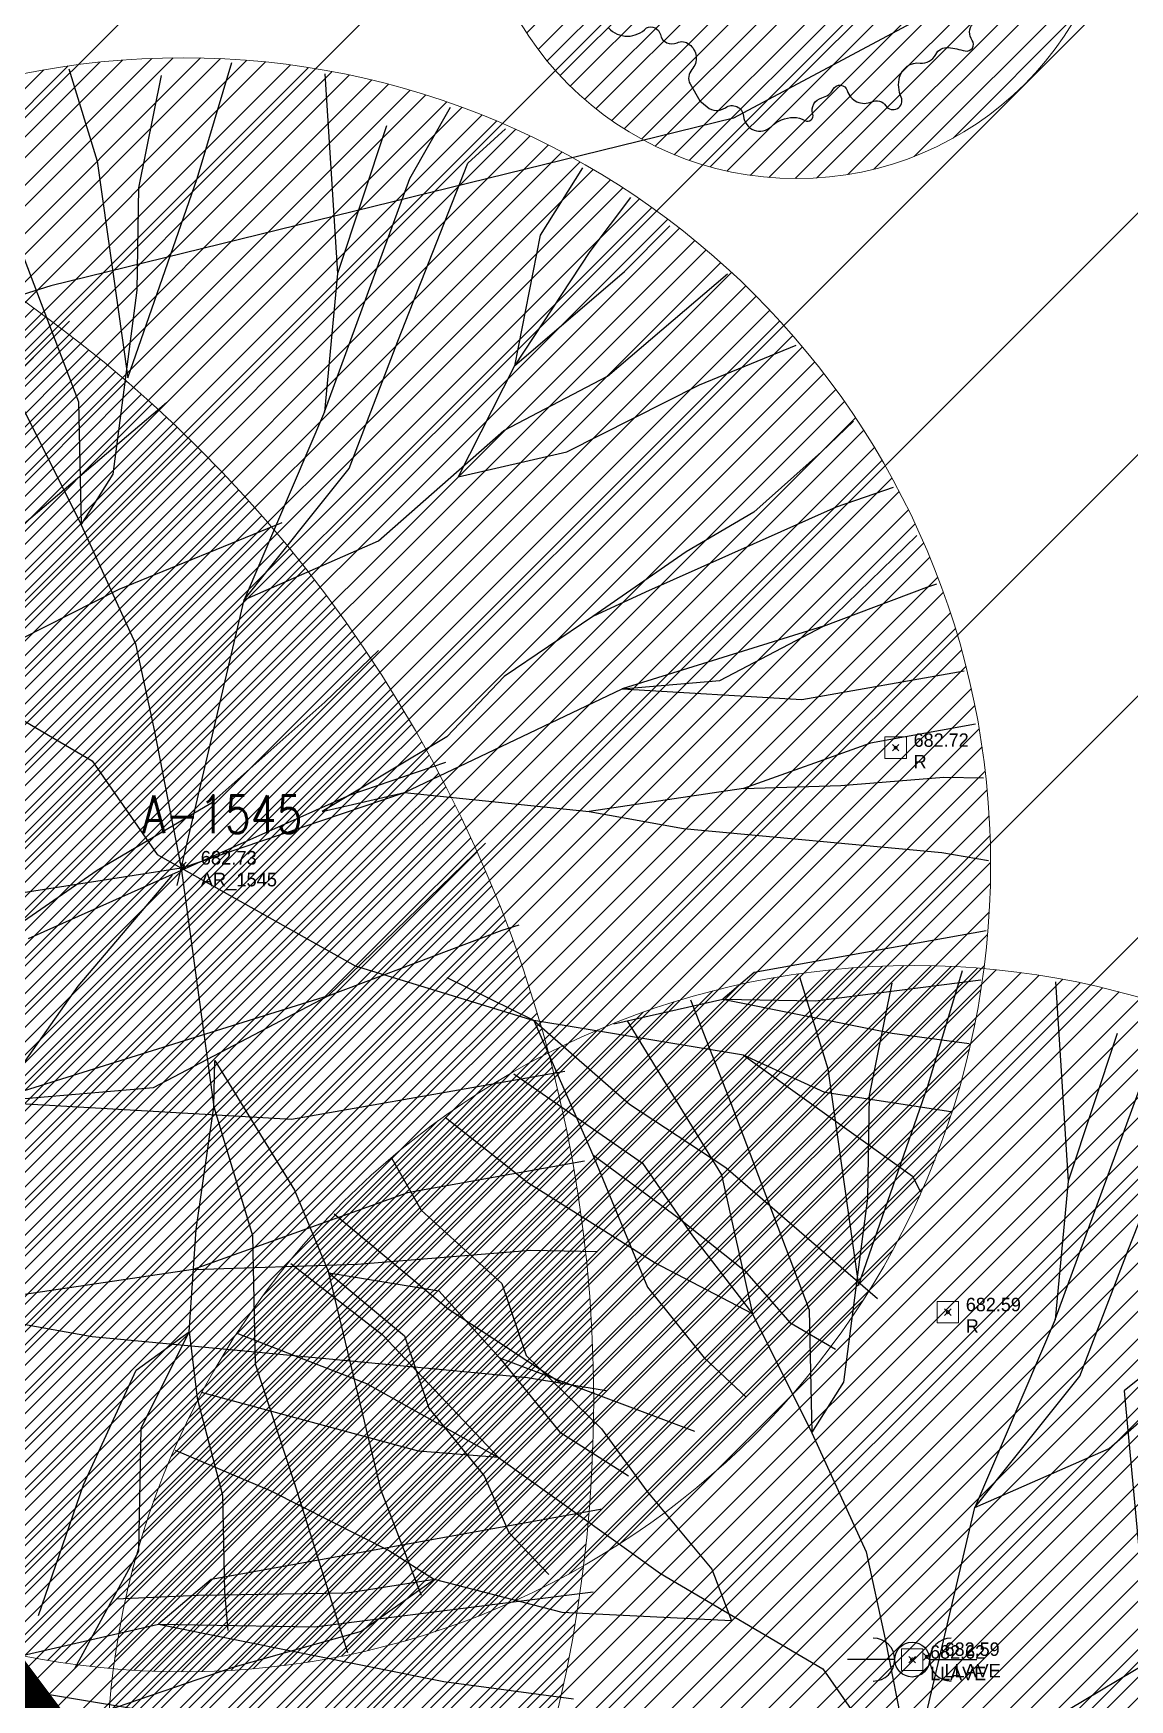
# Model space of a CAD drawing. Extents: x 350769 to 354978, y 6304672 to 6307963.
# Drawn here: x 352325.64 to 352335.83, y 6305974.79 to 6305990.27 of the extents above; entities that cross this region are included whole.
import ezdxf

# ---------------------------------------------------------------- set-up
doc = ezdxf.new("R2010")
doc.units = 0
doc.header["$PDMODE"] = 35
doc.header["$PDSIZE"] = 0.03
doc.linetypes.add('CONTINUOS', pattern=[0])
doc.linetypes.add('DASHDOT', pattern=[1, 0.5, -0.25, 0, -0.25])
doc.layers.get('0').update_dxf_attribs({"linetype": 'CONTINUOUS'})
doc.layers.get('Defpoints').update_dxf_attribs({"linetype": 'CONTINUOUS'})
for name, color, linetype in [('02_Geo ext_Acotamiento', 7, 'CONTINUOUS'), ('03_Pav ext_HCV', 34, 'CONTINUOUS'), ('03_Pav ext_Vereda HC', 42, 'CONTINUOUS'), ('03_S2_Pav ext_Borde vereda', 7, 'CONTINUOUS'), ('1-ARBOL NOMBRE', 3, 'CONTINUOUS'), ('1-ARBOL PTO', 7, 'CONTINUOUS'), ('C-TINN', 5, 'CONTINUOUS'), ('C-TOPO-MAJR', 9, 'CONTINUOUS'), ('C-TOPO-MINR', 8, 'CONTINUOUS'), ('Paisajismo', 253, 'CONTINUOUS'), ('V-NODE-TEXT DIC 2012', 31, 'CONTINUOUS'), ('Z-LLAV', 253, 'CONTINUOUS')]:
    doc.layers.add(name, color=color, linetype=linetype)
doc.layers.add('0_ASD_LINEA OFICIAL', color=253, linetype='DASHDOT', lineweight=20)
doc.layers.add('0_ASD_TOPOGRAFIA_ELEMENTOS', color=7, linetype='CONTINUOS', lineweight=5, true_color=0xbdbdbd)
doc.styles.add('ROMANS', font='romans.shx', dxfattribs={"width": 0.65})
doc.dimstyles.new('Principal', dxfattribs={"dimscale": 0, "dimtxt": 2, "dimasz": 2, "dimexe": 1, "dimexo": 1, "dimtad": 1, "dimrnd": 0.05, "dimzin": 1, "dimtxsty": 'ROMANS', "dimcen": 2.5, "dimclrt": 2, "dimaunit": 2, "dimadec": 0, "dimazin": 0, "dimtfac": 1, "dimtmove": 0, "dimatfit": 3, "dimfxl": 1, "dimfxlon": 1, "dimarcsym": 0})

# ---------------------------------------------------------------- blocks, each defined once
blk = doc.blocks.new('LLAV')
at = {"layer": 'Z-LLAV'}
for p, q in [((-0.4049999999997453, 0), (-1.5, 0)), ((0.4049999999997453, 0), (1.5, 0))]:
    blk.add_line(p, q, dxfattribs=at)
blk.add_circle((0, 0), 0.405, dxfattribs=at)
for centre, start, end in [((-0.9049999999997453, 0), 270, 90), ((0.9049999999997453, 0), 90, 270)]:
    blk.add_arc(centre, 0.5, start, end, dxfattribs=at)
blk = doc.blocks.new('*D1232')
at = {"layer": '02_Geo ext_Acotamiento', "color": 0, "linetype": 'ByBlock', "lineweight": -2, "transparency": 16777216}
blk.add_line((352328.0399860626, 6306017.7048625), (352328.4999557082, 6306022.775710295), dxfattribs=at)
at = {"layer": '02_Geo ext_Acotamiento', "color": 0, "linetype": 'ByBlock', "transparency": 16777216}
blk.add_solid([(352328.3339705103, 6306022.790766585), (352328.6659409061, 6306022.760654005), (352328.5902934455, 6306023.771621482)], dxfattribs=at)
at = {"layer": 'Defpoints', "color": 0, "linetype": 'ByBlock', "transparency": 16777216}
for p in [(352328.5902934455, 6306023.771621482), (352322.6199271226, 6305957.952454513)]:
    blk.add_point(p, dxfattribs=at)
at = {"layer": '02_Geo ext_Acotamiento', "color": 2, "linetype": 'ByBlock', "transparency": 16777216, "insert": (352327.3095908203, 6306019.70103052), "char_height": 1, "attachment_point": 5, "rotation": 84.81696283952401, "style": 'ROMANS'}
blk.add_mtext('R66,10', dxfattribs=at)
blk = doc.blocks.new('A$C27410629')
at = {"true_color": 0x136734, "transparency": 33554559}
h = blk.add_hatch(dxfattribs=at)
h.set_pattern_fill('ANSI31', color=116, scale=0.5)
h.set_pattern_definition([(45, (-8759.562515186517, -519.1035735587502), (-1.122532015133644, 1.122532015133644), [])])
h.paths.add_polyline_path([(137.5068959888558, 1252.464406617455, 0.1176268807227723), (109.8147584422568, 1254.193915082657, 0.06692451075002814), (94.44469839795602, 1249.334472017372, 0.3153492887079504), (64.30173641118381, 1196.270282113329, 0.02268268711599586), (65.7292635223912, 1185.310127003227), (112.3603922077091, 1218.953454515778), (153.4782689701005, 1161.962272479494), (172.1053089193083, 1139.480769404351), (187.9579650288579, 1141.807885415954), (193.565073162812, 1120.465553675225), (224.197974734232, 1050.129297271156), (250.6203797236194, 989.4787086543838), (268.1526288855184, 972.7353945672494, 7.254700715645028e-06), (291.4898137452492, 983.2987389690225), (238.1945199318034, 1105.633967029937), (205.2934048173047, 1181.112163638985), (177.0531538182076, 1197.651557407602)])
at = {"true_color": 0xf8d731, "transparency": 33554559}
h = blk.add_hatch(dxfattribs=at)
h.set_pattern_fill('ANSI31', color=40, scale=0.5)
h.set_pattern_definition([(45, (-8562.389606185756, -452.7772535526492), (-1.122532015133644, 1.122532015133644), [])])
h.paths.add_polyline_path([(112.3603922079938, 1218.953454516186), (65.72926352267586, 1185.310127003635, 0.04113116297929446), (70.93430501728926, 1165.446933868518, 0.01403462391349817), (80.53034666708209, 1140.452970316796), (85.58360470618118, 1125.976145258928), (117.4026874122528, 1137.08554251631), (153.4782689703861, 1161.962272479902)], flags=17)
blk = doc.blocks.new('1.0 - LO RECABARREN LOTEO PARQUE - VEGETACION EXISTENTE ETAPA MUNICIPAL__2024')
at = {"layer": 'Paisajismo'}
for p, q in [((352325.9740002336, 6305989.944006501), (352326.2348661939, 6305989.087206717)), ((352327.1652931467, 6305988.926124258), (352327.48779817, 6305990.002158829)), ((352326.6247365093, 6305988.839375462), (352326.8351454994, 6305989.883524221)), ((352328.3511734741, 6305989.897366714), (352328.4689607237, 6305988.042282831)), ((352329.1399088816, 6305988.924720466), (352329.5198387741, 6305989.587108625)), ((352328.9239500549, 6305989.415307425), (352328.4689607237, 6305988.042282831)), ((352329.6801617794, 6305989.06753571), (352330.0291207713, 6305989.385633564)), ((352326.2348661939, 6305989.087206717), (352326.519952864, 6305987.072616036)), ((352329.0291561404, 6305987.412358603), (352329.6801617794, 6305989.06753571)), ((352330.7464653989, 6305989.024119587), (352330.3506829104, 6305988.399558268)), ((352326.519952864, 6305987.072616036), (352327.1652931467, 6305988.926124258)), ((352328.3493689194, 6305986.758206138), (352329.1399088816, 6305988.924720466)), ((352325.3362062183, 6305988.768419616), (352326.0627441526, 6305986.849019989)), ((352326.6067524011, 6305987.886874063), (352326.6247365093, 6305988.839375462)), ((352331.1904061143, 6305988.748735499), (352330.8145411051, 6305988.247285053)), ((352330.3506829104, 6305988.399558268), (352330.1123188797, 6305987.184182765)), ((352331.1341631448, 6305988.061857034), (352331.5572987236, 6305988.486741171)), ((352330.8145411051, 6305988.247285053), (352330.1123188797, 6305987.184182765)), ((352328.4689607237, 6305988.042282831), (352328.3493689194, 6305986.758206138)), ((352330.1123188797, 6305987.184182765), (352331.1341631448, 6305988.061857034)), ((352330.9776856402, 6305987.089715081), (352332.0928284519, 6305988.038639267)), ((352326.3837544828, 6305986.17597154), (352326.6067524011, 6305987.886874063)), ((352325.2655914232, 6305986.883387179), (352325.9784719872, 6305987.59921364)), ((352328.5777635707, 6305986.229831107), (352329.0291561404, 6305987.412358603)), ((352331.832320704, 6305987.008192396), (352332.730204974, 6305987.376252276)), ((352330.1123188797, 6305987.184182765), (352329.5902236992, 6305986.153557627)), ((352330.0146562029, 6305986.583835243), (352330.9776856402, 6305987.089715081)), ((352330.5998777752, 6305986.385645257), (352331.832320704, 6305987.008192396)), ((352325.0019648758, 6305985.245564368), (352326.8807093643, 6305986.844270889)), ((352326.0627441526, 6305986.849019989), (352326.088822584, 6305985.705117661)), ((352325.5376247446, 6305986.811294471), (352326.088822584, 6305985.705117661)), ((352328.3493689194, 6305986.758206138), (352327.601246033, 6305985.009574226)), ((352328.8511144491, 6305985.557678537), (352330.0146562029, 6305986.583835243)), ((352333.2625549869, 6305986.669894584), (352332.9666809188, 6305986.38517353)), ((352329.5902236992, 6305986.153557627), (352330.5998777752, 6305986.385645257)), ((352332.9666809188, 6305986.38517353), (352332.3363514931, 6305985.825371752)), ((352327.601246033, 6305985.009574226), (352328.5777635707, 6305986.229831107)), ((352326.088822584, 6305985.705117661), (352326.3837544828, 6305986.17597154)), ((352333.6315821087, 6305986.052692533), (352333.1033616646, 6305985.87195362)), ((352333.1033616646, 6305985.87195362), (352331.3291859541, 6305985.080241635)), ((352332.3363514931, 6305985.825371752), (352331.709618829, 6305985.456067069)), ((352326.088822584, 6305985.705117661), (352326.592366607, 6305984.599844575)), ((352326.4418171519, 6305985.108218465), (352327.9545338245, 6305985.728309869)), ((352333.8523072057, 6305985.606662001), (352332.9837618483, 6305984.765022593)), ((352327.601246033, 6305985.009574226), (352328.8511144491, 6305985.557678537)), ((352331.709618829, 6305985.456067069), (352330.8401097273, 6305984.853136986)), ((352333.9440936209, 6305985.128024633), (352334.0372558037, 6305985.157116919)), ((352324.3654504879, 6305984.059377912), (352326.4418171519, 6305985.108218465)), ((352326.9790109305, 6305982.353368716), (352327.601246033, 6305985.009574226)), ((352331.3291859541, 6305985.080241635), (352330.8401097273, 6305984.853136986)), ((352332.9837618483, 6305984.765022593), (352333.9440936209, 6305985.128024633)), ((352330.8401097273, 6305984.853136986), (352330.0191537641, 6305984.296934413)), ((352332.9837618483, 6305984.765022593), (352331.1134606806, 6305984.18098839)), ((352332.020737896, 6305984.259142649), (352332.9837618483, 6305984.765022593)), ((352326.592366607, 6305984.599844575), (352326.7677067011, 6305983.786621759)), ((352328.8514141545, 6305984.53826891), (352328.352938292, 6305984.058583166)), ((352324.6815997355, 6305984.397712375), (352326.190426348, 6305983.511667867)), ((352330.0191537641, 6305984.296934413), (352329.4841376077, 6305983.735333026)), ((352331.1134606806, 6305984.18098839), (352332.020737896, 6305984.259142649)), ((352332.7823836918, 6305984.084078707), (352334.2900162226, 6305984.349408936)), ((352328.352938292, 6305984.058583166), (352327.2909864757, 6305983.115453285)), ((352330.055123459, 6305983.676908054), (352331.1134606806, 6305984.18098839)), ((352331.1134606806, 6305984.18098839), (352332.7823836918, 6305984.084078707)), ((352326.7677067011, 6305983.786621759), (352327.0173262424, 6305982.516929632)), ((352334.3972896696, 6305983.853395033), (352333.4209514902, 6305983.677355986)), ((352329.4841376077, 6305983.735333026), (352328.3268902803, 6305983.042551218)), ((352329.0929932683, 6305983.218655472), (352330.055123459, 6305983.676908054)), ((352333.4209514902, 6305983.677355986), (352332.2401350454, 6305983.254519013)), ((352326.190426348, 6305983.511667867), (352326.7937796478, 6305982.642719535)), ((352329.473135125, 6305983.498433528), (352328.5832121145, 6305983.193932407)), ((352332.2401350454, 6305983.254519013), (352333.1465130141, 6305983.285046016)), ((352333.1465130141, 6305983.285046016), (352334.1014496064, 6305983.362300421)), ((352334.1014496064, 6305983.362300421), (352334.4703172489, 6305983.355335861)), ((352328.5832121145, 6305983.193932407), (352325.5941574367, 6305981.860090219)), ((352327.0173262424, 6305982.516929632), (352329.0929932683, 6305983.218655472)), ((352328.3268902803, 6305983.042551218), (352329.0929932683, 6305983.218655472)), ((352329.0929932683, 6305983.218655472), (352330.8059399286, 6305983.043384723)), ((352332.2401350454, 6305983.254519013), (352330.8059399286, 6305983.043384723)), ((352327.2909864757, 6305983.115453285), (352326.2350943279, 6305982.493264693)), ((352330.8059399286, 6305983.043384723), (352331.682665755, 6305982.884966366)), ((352331.682665755, 6305982.884966366), (352334.0838971732, 6305982.660234965)), ((352329.8450032437, 6305982.746980535), (352328.381715505, 6305981.329022779)), ((352334.0838971732, 6305982.660234965), (352334.5169995822, 6305982.586927822)), ((352327.0173262424, 6305982.516929632), (352325.2606690153, 6305982.24288785)), ((352326.7937796478, 6305982.642719535), (352328.6335078535, 6305981.607502545)), ((352327.0173262424, 6305982.516929632), (352327.3215981987, 6305980.298293682)), ((352326.2350943279, 6305982.493264693), (352324.7701829144, 6305981.477474107)), ((352326.9331554568, 6305982.449519002), (352326.0555480249, 6305981.417963593)), ((352328.381715505, 6305981.329022779), (352329.9996410352, 6305981.940592952)), ((352329.9996410352, 6305981.940592952), (352330.1565966606, 6305981.98960638)), ((352334.4946090501, 6305981.933627171), (352332.3395168005, 6305981.545052014)), ((352328.6335078535, 6305981.607502545), (352330.2925061954, 6305981.099756653)), ((352326.0555480249, 6305981.417963593), (352325.2229023797, 6305980.242634511)), ((352330.2925061954, 6305981.099756653), (352329.4895343403, 6305981.496055478)), ((352332.3395168005, 6305981.545052014), (352332.0476576462, 6305981.299411755)), ((352332.7625780585, 6305981.506913108), (352333.0234440188, 6305980.650113324)), ((352332.9090124677, 6305981.283148576), (352334.4448606748, 6305981.476866073)), ((352333.4133143342, 6305980.402282069), (352333.6237233243, 6305981.446430828)), ((352333.9538709716, 6305980.489030865), (352334.2763759949, 6305981.565065436)), ((352335.139751299, 6305981.460273321), (352335.2575385486, 6305979.605189438)), ((352328.381715505, 6305981.329022779), (352325.2307128048, 6305980.345067156)), ((352326.7592543066, 6305980.476738079), (352328.381715505, 6305981.329022779)), ((352331.0380026551, 6305981.067324143), (352332.0476576462, 6305981.299411755)), ((352331.748082083, 6305981.292004337), (352332.1247840432, 6305980.331326223)), ((352332.0476576462, 6305981.299411755), (352333.6213917533, 6305980.982667917)), ((352332.0476576462, 6305981.299411755), (352332.9090124677, 6305981.283148576)), ((352332.2410356952, 6305980.777113132), (352330.2925061954, 6305981.099756653)), ((352330.2925061954, 6305981.099756653), (352330.84100652, 6305979.850709999)), ((352330.2925061954, 6305981.099756653), (352331.1835977203, 6305980.320660048)), ((352331.1601983418, 6305981.097687845), (352332.0354590938, 6305979.664163406)), ((352333.6213917533, 6305980.982667917), (352334.337918767, 6305980.886308574)), ((352335.7125278798, 6305980.978214032), (352335.2575385486, 6305979.605189438)), ((352327.3215981987, 6305980.298293682), (352327.3296910441, 6305980.726919114)), ((352327.3296910441, 6305980.726919114), (352328.0697225631, 6305979.521896431)), ((352332.2410356952, 6305980.777113132), (352333.8116749685, 6305979.651563462)), ((352332.9972474193, 6305980.429341416), (352332.2410356952, 6305980.777113132)), ((352333.0234440188, 6305980.650113324), (352333.3085306889, 6305978.635522643)), ((352328.0424422767, 6305980.181797904), (352330.5824365073, 6305980.628814824)), ((352330.1079978506, 6305980.604825861), (352331.303828005, 6305979.775119673)), ((352333.3085306889, 6305978.635522643), (352333.9538709716, 6305980.489030865)), ((352335.1379467443, 6305978.321112745), (352335.9284867065, 6305980.487627073)), ((352335.8177339653, 6305978.97526521), (352336.4687396043, 6305980.630442317)), ((352325.2307128048, 6305980.345067156), (352326.7592543066, 6305980.476738079)), ((352325.2307128048, 6305980.345067156), (352328.0424422767, 6305980.181797904)), ((352332.1247840432, 6305980.331326223), (352332.8513219775, 6305978.411926596)), ((352334.1668321403, 6305980.250971698), (352332.9972474193, 6305980.429341416)), ((352333.395330226, 6305979.44978067), (352333.4133143342, 6305980.402282069)), ((352327.1570500929, 6305979.157990558), (352327.3215981987, 6305980.298293682)), ((352327.3215981987, 6305980.298293682), (352327.6803766425, 6305979.100469409)), ((352330.2389370365, 6305979.590447049), (352329.4688020485, 6305980.19862256)), ((352331.1835977203, 6305980.320660048), (352332.0782805972, 6305979.732064622)), ((352328.9753905341, 6305979.817095076), (352329.2455979641, 6305979.337562469)), ((352330.7631661817, 6305979.793152004), (352329.1182737481, 6305979.496569015)), ((352330.84100652, 6305979.850709999), (352331.3508521983, 6305978.621664512)), ((352330.84100652, 6305979.850709999), (352331.6403815378, 6305979.263910098)), ((352331.303828005, 6305979.775119673), (352331.7678054959, 6305979.099371868)), ((352332.0782805972, 6305979.732064622), (352333.4855049988, 6305978.514444722)), ((352331.4097570886, 6305978.850767172), (352330.2389370365, 6305979.590447049)), ((352332.0354590938, 6305979.664163406), (352332.3262025695, 6305978.374201078)), ((352333.8116749685, 6305979.651563462), (352333.8869506942, 6305979.507235322)), ((352335.2575385486, 6305979.605189438), (352335.1379467443, 6305978.321112745)), ((352329.1182737481, 6305979.496569015), (352327.1288851563, 6305978.784191528)), ((352328.0697225631, 6305979.521896431), (352328.3889289901, 6305978.753597546)), ((352333.1723323077, 6305977.738878147), (352333.395330226, 6305979.44978067)), ((352328.4383518925, 6305979.301535363), (352329.4987942016, 6305978.420424378)), ((352329.2455979641, 6305979.337562469), (352329.9955152619, 6305978.656415859)), ((352331.6403815378, 6305979.263910098), (352332.2509230266, 6305978.775964015)), ((352327.0914066823, 6305978.206392986), (352327.1570500929, 6305979.157990558)), ((352327.6803766425, 6305979.100469409), (352327.7055504174, 6305977.908943904)), ((352331.7678054959, 6305979.099371868), (352332.3262025695, 6305978.374201078)), ((352328.655911646, 6305978.835622106), (352330.2647476094, 6305978.965776994)), ((352330.2647476094, 6305978.965776994), (352330.886199896, 6305978.954043403)), ((352335.3663413956, 6305977.792737714), (352335.8177339653, 6305978.97526521)), ((352327.1288851563, 6305978.784191528), (352324.712615112, 6305978.428481589)), ((352327.1288851563, 6305978.784191528), (352328.655911646, 6305978.835622106)), ((352328.0347615565, 6305978.842732643), (352328.8839271036, 6305978.180882807)), ((352332.3262025695, 6305978.374201078), (352331.4097570886, 6305978.850767172)), ((352328.8737779818, 6305976.730983558), (352328.3889289901, 6305978.753597546)), ((352328.3889289901, 6305978.753597546), (352328.3889289901, 6305978.753597546)), ((352328.3889289901, 6305978.753597546), (352329.4114483527, 6305978.586525348)), ((352328.3889289901, 6305978.753597546), (352329.0929908142, 6305978.168601222)), ((352329.9955152619, 6305978.656415859), (352330.2212123234, 6305977.985167013)), ((352332.2509230266, 6305978.775964015), (352332.6708433873, 6305978.291613062)), ((352329.4114483527, 6305978.586525348), (352329.9741731018, 6305977.965961899)), ((352331.3508521983, 6305978.621664512), (352331.8770107171, 6305977.965913349)), ((352324.712615112, 6305978.428481589), (352326.1896849519, 6305978.161585176)), ((352329.4987942016, 6305978.420424378), (352330.5626214996, 6305977.718642746)), ((352332.3262025695, 6305978.374201078), (352332.8774004089, 6305977.268024268)), ((352332.8513219775, 6305978.411926596), (352332.8774004089, 6305977.268024268)), ((352335.1379467443, 6305978.321112745), (352334.3898238579, 6305976.572480833)), ((352326.5971460327, 6305977.850330037), (352327.0914066823, 6305978.206392986)), ((352326.6454147777, 6305977.309613026), (352327.0914066823, 6305978.206392986)), ((352327.0914066823, 6305978.206392986), (352327.1666426145, 6305977.588426585)), ((352327.5351606159, 6305978.194174162), (352328.7384586576, 6305977.727309295)), ((352328.8839271036, 6305978.180882807), (352329.9649422996, 6305977.037164669)), ((352329.0929908142, 6305978.168601222), (352329.3186878005, 6305977.4973484)), ((352332.6708433873, 6305978.291613062), (352333.0952598315, 6305978.045390443)), ((352326.1896849519, 6305978.161585176), (352330.2351760272, 6305977.782967409)), ((352335.639692274, 6305977.120585144), (352336.8032340278, 6305978.14674185)), ((352327.7055504174, 6305977.908943904), (352328.0661217946, 6305976.806370271)), ((352329.9741731018, 6305977.965961899), (352331.7850560375, 6305977.283493001)), ((352329.9741731018, 6305977.965961899), (352330.5355435096, 6305977.273667783)), ((352330.2212123234, 6305977.985167013), (352330.9234701691, 6305977.30491628)), ((352331.8770107171, 6305977.965913349), (352332.2650258748, 6305977.599800076)), ((352326.1102627286, 6305976.783161284), (352326.5971460327, 6305977.850330037)), ((352328.7384586576, 6305977.727309295), (352329.9649422996, 6305977.037164669)), ((352330.2351760272, 6305977.782967409), (352330.9648482768, 6305977.659462698)), ((352332.8774004089, 6305977.268024268), (352333.1723323077, 6305977.738878147)), ((352334.3898238579, 6305976.572480833), (352335.3663413956, 6305977.792737714)), ((352327.1666426145, 6305977.588426585), (352327.400941979, 6305976.68703516)), ((352329.2225104763, 6305977.098128477), (352327.2061156969, 6305977.642530927)), ((352329.3186878005, 6305977.4973484), (352329.8312184301, 6305976.868328105)), ((352326.6238338323, 6305976.16661055), (352326.6454147777, 6305977.309613026)), ((352330.5355435096, 6305977.273667783), (352331.1741113081, 6305976.866945059)), ((352330.9234701691, 6305977.30491628), (352331.3415921867, 6305976.725318765)), ((352332.8774004089, 6305977.268024268), (352333.3809444319, 6305976.162751182)), ((352326.9607749429, 6305977.104953354), (352327.8512479186, 6305976.729353214)), ((352329.9649422996, 6305977.037164669), (352329.2225104763, 6305977.098128477)), ((352334.3898238579, 6305976.572480833), (352335.639692274, 6305977.120585144)), ((352329.9649422996, 6305977.037164669), (352331.4701775603, 6305975.960618982)), ((352325.6924515691, 6305975.571173908), (352326.1102627286, 6305976.783161284)), ((352328.0661217946, 6305976.806370271), (352328.5606737258, 6305975.224844494)), ((352329.8312184301, 6305976.868328105), (352330.0596130815, 6305976.339953076)), ((352327.400941979, 6305976.68703516), (352327.4199023969, 6305975.789708868)), ((352327.8512479186, 6305976.729353214), (352328.9536739245, 6305976.170357939)), ((352329.2502819641, 6305975.755149608), (352328.8737779818, 6305976.730983558)), ((352331.3415921867, 6305976.725318765), (352331.9476430767, 6305975.999244251)), ((352330.9271256744, 6305976.558809952), (352327.2963192489, 6305975.904155296)), ((352333.7675887554, 6305973.916275323), (352334.3898238579, 6305976.572480833)), ((352330.0596130815, 6305976.339953076), (352330.4336724837, 6305975.951752517)), ((352326.0312670356, 6305975.08203305), (352326.6238338323, 6305976.16661055)), ((352328.9536739245, 6305976.170357939), (352329.371481741, 6305975.904959811)), ((352333.3809444319, 6305976.162751182), (352333.556284526, 6305975.349528366)), ((352331.9476430767, 6305975.999244251), (352332.1292775978, 6305975.519396332)), ((352327.2963192489, 6305975.904155296), (352326.80460754, 6305975.490311187)), ((352329.371481741, 6305975.904959811), (352328.5586186228, 6305975.777382665)), ((352329.371481741, 6305975.904959811), (352328.6882251067, 6305975.421916701)), ((352330.5575050897, 6305975.596713108), (352329.371481741, 6305975.904959811)), ((352331.4701775603, 6305975.960618982), (352332.9790041728, 6305975.074574474)), ((352327.1756742346, 6305975.755849702), (352326.4122689117, 6305975.722623242)), ((352328.5586186228, 6305975.777382665), (352327.1756742346, 6305975.755849702)), ((352327.4199023969, 6305975.789708868), (352327.4490196364, 6305975.43037192)), ((352328.2557809741, 6305975.462911684), (352330.8433117584, 6305975.789278564)), ((352332.1292775978, 6305975.519396332), (352330.5575050897, 6305975.596713108)), ((352325.1035843797, 6305975.099299993), (352326.80460754, 6305975.490311187)), ((352326.80460754, 6305975.490311187), (352329.4559668539, 6305974.956674838)), ((352326.80460754, 6305975.490311187), (352328.2557809741, 6305975.462911684)), ((352328.6882251067, 6305975.421916701), (352327.4970896194, 6305975.085619916)), ((352333.556284526, 6305975.349528366), (352333.8059040673, 6305974.079836239)), ((352336.2727154326, 6305975.298239633), (352335.1154681052, 6305974.605457825)), ((352327.1304025324, 6305974.610365006), (352323.847604114, 6305975.153940887)), ((352327.4970896194, 6305975.085619916), (352326.3045997523, 6305974.677590472)), ((352332.9790041728, 6305975.074574474), (352333.5823574727, 6305974.205626142)), ((352329.4559668539, 6305974.956674838), (352330.6631406469, 6305974.794332774))]:
    blk.add_line(p, q, dxfattribs=at)
blk.add_lwpolyline([(352330.9872865781, 6305990.324140802, 0.4353336477773261), (352331.3387322818, 6305990.325206881, -0.488569705754358), (352331.4688404367, 6305990.262451989, 0.4877439821970214), (352331.6236948334, 6305990.187506543, -0.3064517291622678), (352331.737646176, 6305990.171722539, -0.4404889238843586), (352331.7615869953, 6305989.938428294, 0.3123225526643463), (352331.7451303457, 6305989.804344956), (352331.8357943244, 6305989.648256247), (352331.9030282337, 6305989.590986784, 0.3429802734791328), (352332.0733233608, 6305989.583366139, -0.5785323296805363), (352332.2404916335, 6305989.506116895, 0.6300173216114966), (352332.4998551649, 6305989.409247287, -0.1920488457721681), (352332.7052633569, 6305989.493075681, -0.1326435008275975), (352332.812580288, 6305989.465014933, 0.6849446094927193), (352332.8850179126, 6305989.523784751, -0.4348947291285878), (352332.9693388477, 6305989.675049677, 0.2107458944292428), (352333.0737736608, 6305989.755639443, -0.6667196941430846), (352333.2050132184, 6305989.742015919, 0.4552825967630862), (352333.4330715557, 6305989.638790055, -0.3679200206596655), (352333.5632726827, 6305989.60196119, 0.917061909416553), (352333.7064059438, 6305989.680819213, -0.1703201580452949), (352333.6914954883, 6305989.867527124, -0.3732936591978551), (352333.8834904761, 6305989.998465922, 0.3201129635327479), (352334.0266240298, 6305990.077330482, -0.32461764455728), (352334.1458459353, 6305990.141757322, -0.03059908035469733), (352334.2996122745, 6305990.111624524, 0.7055094901218709), (352334.3660412194, 6305990.209422793, -0.35198711862231), (352334.3729649663, 6305990.364144671, -0.1212513383006052)], format="xyb", dxfattribs=at)
blk = doc.blocks.new('TOPOGRAFIA')
at = {"layer": '0_ASD_TOPOGRAFIA_ELEMENTOS', "true_color": 0xf26507}
h = blk.add_hatch(dxfattribs=at)
h.set_pattern_fill('ANSI31', color=30, scale=0.1)
h.set_pattern_definition([(45, (384029.9593624926, 6301252.172071587), (-0.2245064030267289, 0.2245064030267289), [])])
edge = h.paths.add_edge_path()
edge.add_arc((390332.7335798335, 6302991.924247901), 3, 0, 360)
h = blk.add_hatch(dxfattribs=at)
h.set_pattern_fill('ANSI31', color=30, scale=0.1)
h.set_pattern_definition([(45, (384015.5754358185, 6301237.819456549), (-0.2245064030267289, 0.2245064030267289), [])])
edge = h.paths.add_edge_path()
edge.add_arc((390318.3496531594, 6302977.571632863), 12.5, 0, 360)
h = blk.add_hatch(dxfattribs=at)
h.set_pattern_fill('ANSI31', color=30, scale=0.1)
h.set_pattern_definition([(45, (384024.2630398005, 6301242.794853412), (-0.2245064030267289, 0.2245064030267289), [])])
edge = h.paths.add_edge_path()
edge.add_arc((390327.0372571413, 6302982.547029726), 7.5, 0, 360)
h = blk.add_hatch(dxfattribs=at)
h.set_pattern_fill('ANSI31', color=30, scale=0.1)
h.set_pattern_definition([(45, (384031.0516176256, 6301234.35776002), (-0.2245064030267289, 0.2245064030267289), [])])
edge = h.paths.add_edge_path()
edge.add_arc((390333.8258349665, 6302974.109936333), 7.5, 0, 360)
at = {"layer": '0_ASD_LINEA OFICIAL', "ltscale": 8, "const_width": 0.5}
blk.add_lwpolyline([(390427.742220837, 6302814.067302241), (390462.175169294, 6302752.281984893), (390383.0708512056, 6302730.60460566), (390309.799280958, 6302723.34933251), (390311.3694829855, 6302703.307175558), (390386.7450058985, 6302710.87060822), (390472.1157813581, 6302734.447625814), (390495.6666031898, 6302745.107885282), (390523.3047577998, 6302756.108814369), (390473.7988608223, 6302802.290811195, -0.151018922054954), (390428.284824325, 6302881.718520356), (390391.7076271252, 6302986.357196383, -0.03536723877870568), (390370.1826827545, 6302995.883561216, 0.281090384313248), (390309.6791110245, 6302995.975573557), (390362.1061406052, 6302925.87386779), (390362.1051407481, 6302925.873120026), (390363.124082257, 6302924.510663705, -0.03343587294185583), (390384.9297867847, 6302890.883640137), (390427.742220837, 6302814.067302241)], format="xyb", dxfattribs=at)
blk.add_lwpolyline([(390427.742220837, 6302814.067302241), (390462.175169294, 6302752.281984893), (390383.0708512056, 6302730.60460566), (390309.799280958, 6302723.34933251), (390311.3694829855, 6302703.307175558), (390386.7450058985, 6302710.87060822), (390472.1157813581, 6302734.447625814), (390495.6666031898, 6302745.107885282), (390523.3047577998, 6302756.108814369), (390473.7988608223, 6302802.290811195, -0.151018922054954), (390428.284824325, 6302881.718520356), (390391.7076271252, 6302986.357196383, -0.03536723877870568), (390370.1826827545, 6302995.883561216, 0.281090384313248), (390309.6791110245, 6302995.975573557), (390362.1061406052, 6302925.87386779), (390362.1051407481, 6302925.873120026), (390363.124082257, 6302924.510663705, -0.03343587294185583), (390384.9297867847, 6302890.883640137), (390427.742220837, 6302814.067302241)], format="xyb", dxfattribs=at)
blk.add_lwpolyline([(390300.6404766534, 6302880.138905664), (390362.1061406052, 6302925.87386779), (390309.6791110245, 6302995.975573557, 0.09256591844796463), (390293.8108981676, 6302981.742677435, -0.3964153860767294), (390284.2829851062, 6302954.556046659, 0.01425666658648552), (390284.8175285188, 6302952.058129574, -0.003133779082381591)], format="xyb", close=True, dxfattribs=at)
blk.add_lwpolyline([(390300.6404766534, 6302880.138905664), (390362.1061406052, 6302925.87386779), (390309.6791110245, 6302995.975573557, 0.09256591844796463), (390293.8108981676, 6302981.742677435, -0.3964153860767294), (390284.2829851062, 6302954.556046659, 0.01425666658648552), (390284.8175285188, 6302952.058129574, -0.003133779082381591)], format="xyb", close=True, dxfattribs=at)
at = {"layer": '0_ASD_TOPOGRAFIA_ELEMENTOS', "color": 30, "true_color": 0xf26507}
for centre, radius in [((390332.7335798335, 6302991.924247901), 3), ((390318.3496531594, 6302977.571632863), 12.5), ((390327.0372571413, 6302982.547029726), 7.5), ((390333.8258349665, 6302974.109936333), 7.5)]:
    blk.add_circle(centre, radius, dxfattribs=at)
at = {"layer": '1-ARBOL PTO', "color": 9, "lineweight": 0, "true_color": 0xbdbdbd}
blk.add_point((390327.032, 6302982.541), dxfattribs=at)
at = {"layer": 'C-TINN', "color": 9, "linetype": 'Continuous', "lineweight": 0, "true_color": 0xbdbdbd}
for points, elevation in [([(390333.5550000001, 6302983.535), (390333.5550000001, 6302983.734999999), (390333.755, 6302983.734999999), (390333.755, 6302983.535), (390333.5550000001, 6302983.535)], 682.719), ([(390334.04, 6302978.289000001), (390334.04, 6302978.489), (390334.24, 6302978.489), (390334.24, 6302978.289000001), (390334.04, 6302978.289000001)], 682.587), ([(390333.708, 6302975.060000001), (390333.708, 6302975.26), (390333.908, 6302975.26), (390333.908, 6302975.060000001), (390333.708, 6302975.060000001)], 682.622)]:
    blk.add_lwpolyline(points, dxfattribs=dict(at, elevation=elevation))
for p in [(390333.655, 6302983.635, 682.719), (390334.14, 6302978.389, 682.587), (390333.808, 6302975.16, 682.622)]:
    blk.add_point(p, dxfattribs=at)
at = {"layer": 'C-TOPO-MAJR', "color": 9, "linetype": 'Continuous', "lineweight": -3, "true_color": 0xbdbdbd, "elevation": 682.5}
blk.add_lwpolyline([(390340.1402380952, 6302981.157809524), (390335.7771690821, 6302977.656294687), (390336.0430548781, 6302974.787862805), (390334.8201766562, 6302972.563362776), (390329.7571950207, 6302968.67780083), (390321.41089823, 6302967.16660177), (390321.3167076023, 6302962.635450292), (390324.4155176471, 6302956.023082353), (390317.9196622517, 6302960.769086093), (390305.9437666666, 6302954.6733), (390289.4356942149, 6302944.839867769), (390288.434921519, 6302944.305172152), (390288.3315849057, 6302945.085716981), (390287.5908953975, 6302945.829497908), (390287.6518367347, 6302947.546928572), (390286.9579339623, 6302950.02159434), (390281.5422914798, 6302953.06867713), (390275.3698117647, 6302950.290494118), (390273.57428, 6302947.777439999), (390268.4651445783, 6302945.342602409), (390265.0070769231, 6302944.533538462), (390258.7453, 6302940.45)], dxfattribs=at)
at = {"layer": 'C-TOPO-MINR', "color": 9, "linetype": 'Continuous', "lineweight": -3, "true_color": 0xbdbdbd, "elevation": 683}
blk.add_lwpolyline([(390337.8400712074, 6302992.528368421), (390332.1496115445, 6302989.485586584), (390325.8060048309, 6302987.929186795), (390319.8408276762, 6302986.056018277), (390307.4821363636, 6302981.816909092), (390304.9018695652, 6302979.644695653), (390302.2286829268, 6302979.337138211), (390295.5879205298, 6302975.98805298)], dxfattribs=at)
at = {"layer": 'V-NODE-TEXT DIC 2012', "color": 9, "lineweight": 0, "true_color": 0xbdbdbd}
for p in [(390333.655, 6302983.635), (390327.032, 6302982.541), (390334.14, 6302978.389), (390333.943, 6302975.186), (390333.808, 6302975.16)]:
    blk.add_point(p, dxfattribs=at)
at = {"layer": 'Z-LLAV', "color": 9, "lineweight": 0, "true_color": 0xbdbdbd, "xscale": 0.4, "yscale": 0.4, "zscale": 0.4}
blk.add_blockref('LLAV', (390333.808, 6302975.16), dxfattribs=at)
at = {"layer": '1-ARBOL NOMBRE', "color": 9, "lineweight": 0, "true_color": 0xbdbdbd, "style": 'ROMANS', "width": 0.8}
blk.add_text('A-1545', height=0.35, dxfattribs=at).set_placement((390326.6550668353, 6302982.841000003))
at = {"layer": 'V-NODE-TEXT DIC 2012', "color": 9, "lineweight": 0, "true_color": 0xbdbdbd}
for s, height, p in [('682.72', 0.125, (390333.8217893219, 6302983.643210677)), ('R', 0.125, (390333.8217893219, 6302983.443210678)), ('682.73', 0.127, (390327.1987893219, 6302982.548210678)), ('AR_1545', 0.127, (390327.1987893219, 6302982.346210678)), ('682.59', 0.125, (390334.3067893219, 6302978.397210678)), ('R', 0.125, (390334.3067893219, 6302978.197210679)), ('682.62', 0.125, (390333.9747893219, 6302975.168210678)), ('682.59', 0.125, (390334.1097893219, 6302975.194210677)), ('LLAVE', 0.125, (390333.9747893219, 6302974.968210679)), ('LLAVE', 0.125, (390334.1097893219, 6302974.994210678))]:
    blk.add_text(s, height=height, dxfattribs=at).set_placement(p)

msp = doc.modelspace()

# ---------------------------------------------------------------- hatches: boundary and pattern name
at = {"layer": '03_Pav ext_HCV'}
h = msp.add_hatch(dxfattribs=at)
h.set_pattern_fill('SWAMP', color=256, scale=0.025, angle=-5.87842838446813e-10, style=0)
h.set_pattern_definition([(359.9999999994121, (0, 0), (0.3175000000056422, 0.5499261309017425), [0.079375, -0.555625]), (90, (0.0396875, -4.072298054325074e-13), (-0.3174999999943578, 0.5499261309082575), [0.0396875, -1.06016476181]), (90, (0.049609375, -5.089262344881718e-13), (-0.3174999999943578, 0.5499261309082575), [0.03175, -1.06810226181]), (90, (0.029765625, -3.05311331771918e-13), (-0.3174999999943578, 0.5499261309082575), [0.03175, -1.06810226181]), (59.99999999941215, (0.05953125000000001, -6.108447081487611e-13), (-0.3174999995629745, 0.5499261311573168), [0.0254, -0.6096]), (119.9999999994121, (0.01984375, -2.036149027162537e-13), (-0.6349999995686166, 2.555744082988348e-10), [0.02539999999999999, -0.6095999999999997])])
edge = h.paths.add_edge_path()
edge.add_arc((352322.619927122, 6305957.952454516), 80.08939411852869, 61.47306009504361, 125.474074679176)
edge.add_arc((352321.2207757978, 6305962.994508756), 75.19250834106197, 126.8356006899431, 131.1207315314658)
edge.add_arc((352321.2207751991, 6305962.99450948), 75.19250740217743, 131.1207315504124, 162.7233444990002)
edge.add_arc((352299.0098645174, 6305969.946323255), 51.91913778424347, 162.769511835717, 181.5472097706088)
edge.add_line((352247.1096555825, 6305968.544474194), (352254.11489188, 6305968.473110226))
edge.add_arc((352299.0099400221, 6305969.94632122), 44.91921301972378, 162.4640258048755, 181.8794610623626, ccw=False)
edge.add_arc((352321.2207752036, 6305962.994509478), 68.1925074070583, 131.120731549531, 162.5173611113209, ccw=False)
edge.add_arc((352279.6623574644, 6306010.599035608), 4.99999999511551, 112.33172781377209, 131.1207315448529, ccw=False)
edge.add_line((352277.762515263, 6306015.224032857), (352283.6096528716, 6306017.625902134))
edge.add_arc((352283.8376339361, 6306017.070902464), 0.5999999996039481, -36.06801098736048, 112.3317278488226, ccw=False)
edge.add_line((352284.3226251645, 6306016.717655372), (352280.5182882363, 6306011.50930614))
edge.add_arc((352276.4806811295, 6306014.458497359), 4.999999999650124, 311.0019859931714, 323.8544696634246, ccw=False)
edge.add_arc((352321.2207752049, 6305962.994509477), 63.19250740856091, 131.0019859967045, 162.3975793612382)
edge.add_line((352260.9870741788, 6305982.104565816), (352259.4697379309, 6305977.322016968))
edge.add_arc((352329.3286668259, 6305955.158210923), 73.29054676273348, 162.3975793614011, 169.5581932157914)
edge.add_line((352257.2518488735, 6305968.441153317), (352264.3677510897, 6305968.368661969))
edge.add_arc((352329.328666818, 6305955.158210922), 66.2905467553442, 162.3975793610692, 168.5050789161063, ccw=False)
edge.add_line((352266.1419831768, 6305975.205145839), (352267.6593194248, 6305979.987694686))
edge.add_arc((352321.2207752089, 6305962.994509473), 56.19250741357776, 131.6981191326176, 162.3975793608672, ccw=False)
edge.add_arc((352256.6228667465, 6306039.255840346), 43.79092323785886, 308.4295388356934, 322.1572298501613)
edge.add_arc((352311.1196399244, 6305997.456961951), 24.89213509479481, 133.5611589344882, 143.1358287319911, ccw=False)
edge.add_arc((352314.6003614612, 6305991.279121158), 31.81485186321546, 104.643980751415, 130.4349182121786, ccw=False)
edge.add_arc((352322.6190903757, 6305957.949121572), 66.09274697598896, 63.24960656592111, 104.0648960359133, ccw=False)
edge.add_arc((352351.0173937814, 6306014.289436486), 3.000000000966762, 23.066713618244307, 63.2489537663007, ccw=False)
edge.add_line((352353.7775416014, 6306015.464844507), (352355.0256382796, 6306012.534005799))
edge.add_arc((352357.7857860881, 6306013.709413815), 2.999999988096044, 203.0667136067317, 239.1495079688138)
edge.add_line((352356.2473872155, 6306011.133888852), (352356.61527247, 6306010.904603812))
edge.add_arc((352584.9094736061, 6306378.55831641), 432.7672522953011, 238.1618283223467, 245.3281581197215)
edge.add_arc((352405.5157971045, 6305988.023042744), 2.999999999582114, 245.3281581182463, 280.552718719417)
edge.add_line((352406.0652175725, 6305985.073782303), (352409.3647523095, 6305985.688455695))
edge.add_arc((352409.9141727776, 6305982.739195254), 3.000000000501907, 66.0688925393651, 100.55271871615957, ccw=False)
edge.add_arc((352454.232007788, 6306082.601662854), 106.254670083535, 246.0688925455862, 268.0212033039081)
edge.add_arc((352451.0203387033, 6305990.059486728), 13.65678896145234, 268.0812174210845, 272.7008197288796)
edge.add_arc((352446.0283097071, 6306093.28206499), 116.9999999781904, 272.7608379982536, 279.7374951372363)
edge.add_arc((352596.0415865867, 6305224.025225505), 765.1063098174097, 98.36767084347122, 99.79971047001652, ccw=False)
edge.add_arc((352463.4927121162, 6306123.845761899), 144.4245562750382, 278.4436931224526, 283.1729189080482)
edge.add_arc((352463.4927114095, 6306123.845764496), 144.4245589651982, 283.1729189461994, 283.6462633768381)
edge.add_line((352497.5663418849, 6305983.498192595), (352495.9099347821, 6305990.600186132))
edge.add_line((352495.9099347821, 6305990.600186132), (352492.9982529592, 6305990.597078585))
edge.add_arc((352492.997149095, 6305991.19707757), 0.5999999999169152, 117.2317257187984, 270.1054113283246, ccw=False)
edge.add_line((352492.7225948891, 6305991.73057545), (352495.3422021209, 6305993.034390673))
edge.add_line((352495.3422021209, 6305993.034390673), (352493.6820656086, 6306000.152374386))
edge.add_arc((352516.413915744, 6305900.00095254), 102.6988038310602, 102.7880341013109, 109.8631656702423)
edge.add_arc((352446.0283097106, 6306093.282064974), 102.9999999628794, 275.4077953889236, 290.1557928994871, ccw=False)
edge.add_line((352455.7354173818, 6305990.740502411), (352459.2428169689, 6305990.830949344))
edge.add_line((352459.2428169689, 6305990.830949344), (352455.7354173818, 6305990.740502411))
edge.add_arc((352446.0283097163, 6306093.282064981), 102.9999999688386, 272.77670023942414, 275.4077953854228, ccw=False)
edge.add_arc((352454.2320077872, 6306082.601662847), 92.2546700768757, 261.64112423867033, 268.00350096024573, ccw=False)
edge.add_line((352440.8206754049, 6305991.327020614), (352444.24992591, 6305990.587070875))
edge.add_line((352444.24992591, 6305990.587070875), (352440.8206754049, 6305991.327020614))
edge.add_arc((352454.2320077868, 6306082.601662848), 92.25467007774816, 245.5772461335216, 261.641124238969, ccw=False)
edge.add_line((352416.0878331155, 6305998.601983743), (352416.6023085983, 6305998.041795899))
edge.add_line((352416.6023085983, 6305998.041795899), (352413.0038271977, 6305999.99411206))
edge.add_arc((352584.9094735776, 6306378.558316335), 415.767252216234, 237.3938080027654, 245.5772461332602, ccw=False)
at = {"layer": '03_Pav ext_Vereda HC'}
h = msp.add_hatch(dxfattribs=at)
h.set_pattern_fill('DOTS', color=256, scale=0.2, style=0)
h.set_pattern_definition([(0, (0, 0), (0.15875, 0.3175), [0, -0.3175])])
h.paths.add_polyline_path([(352533.7781987465, 6305988.647630177, 0.001234498587345054), (352535.675126165, 6305989.286498093), (352535.0273047538, 6305991.17866681, -0.001236873237655371), (352533.135689451, 6305990.541615871, -0.02053009870907239), (352503.8853697219, 6305981.940228953), (352503.2840382411, 6305984.518491437), (352499.4039184833, 6305983.544208242), (352499.9993888386, 6305980.991075858, -0.008887102906639828), (352487.1047705442, 6305978.156272031, -0.01455549524336389), (352464.6282001356, 6305974.170378275, -0.008990183444713605), (352459.9926205119, 6305973.570179023), (352460.1984365283, 6305971.58073849, 0.009019331760126793), (352464.9206284034, 6305972.191872346, 0.01455169346436648), (352487.5052945014, 6305976.196778146, 0.03211359260083807)])
h.paths.add_polyline_path([(352453.0159213872, 6305972.983824089, -0.006800505392013569), (352449.4833227422, 6305972.830716716, -0.009066641678675507), (352444.7696182578, 6305972.776126778), (352444.5771080579, 6305970.777466943, 0.01638310348206576), (352453.2219476647, 6305970.992351152)])
h.paths.add_polyline_path([(352389.6460369565, 6305991.879874823, -0.01753322086345317), (352376.9513572304, 6305998.31509122), (352352.1532079588, 6306011.99899601, 0.04440363374849853), (352342.0535807689, 6306016.089608755, 0.1133237876608219), (352314.4714570942, 6306018.047333277), (352314.9360717349, 6306016.097052595, -0.1572406347358349), (352351.2139975071, 6306010.232972499), (352375.9850852466, 6305996.564000573, 0.01750636999426037), (352388.7848668274, 6305990.074641938, -0.0115901603268221), (352405.9871731158, 6305981.141781882, 0.08676206377402094), (352437.5751283566, 6305971.093253941), (352437.7670282808, 6305973.085577833, -0.0864982168626583), (352406.9311932966, 6305982.905094895, 0.01159024218480682)])
h.paths.add_polyline_path([(352298.9308368328, 6306011.291528256, -0.04076991370934013), (352308.0869286793, 6306014.635858133), (352307.6251471448, 6306016.57596012, 0.04303443395370096), (352297.5531387314, 6306012.854879401, 0.2722251189562815), (352266.1428912832, 6305966.550484804), (352264.4334961653, 6305966.567898809, 0.01531595787327513), (352263.8567137016, 6305962.573567073), (352266.0299973136, 6305962.551427328, 0.02154698335859366), (352266.2729303729, 6305957.80291892, 0.06328346041658212), (352273.0108519612, 6305926.495241333, 0.007703608626722357), (352278.1261176605, 6305912.650623268), (352279.9891282905, 6305913.378097652, -0.007677046379327455), (352274.9122720578, 6305927.117035691, -0.06339052285138146), (352268.2648698924, 6305957.982510693, -0.3183358391945924)])
at = {"layer": '0_ASD_TOPOGRAFIA_ELEMENTOS'}
h = msp.add_hatch(dxfattribs=at)
h.set_pattern_fill('ANSI31', color=256, scale=0.1)
h.set_pattern_definition([(45, (346029.9593624927, 6304252.172071587), (-0.2245064030267289, 0.2245064030267289), [])])
edge = h.paths.add_edge_path()
edge.add_arc((352332.7335798335, 6305991.924247901), 3, 0, 360)
h = msp.add_hatch(dxfattribs=at)
h.set_pattern_fill('ANSI31', color=256, scale=0.1)
h.set_pattern_definition([(45, (346015.5754358185, 6304237.819456549), (-0.2245064030267289, 0.2245064030267289), [])])
edge = h.paths.add_edge_path()
edge.add_arc((352318.3496531594, 6305977.571632863), 12.5, 0, 360)
h = msp.add_hatch(dxfattribs=at)
h.set_pattern_fill('ANSI31', color=256, scale=0.1)
h.set_pattern_definition([(45, (346024.2630398005, 6304242.794853412), (-0.2245064030267289, 0.2245064030267289), [])])
edge = h.paths.add_edge_path()
edge.add_arc((352327.0372571414, 6305982.547029726), 7.5, 0, 360)
h = msp.add_hatch(dxfattribs=at)
h.set_pattern_fill('ANSI31', color=256, scale=0.1)
h.set_pattern_definition([(45, (346031.0516176256, 6304234.35776002), (-0.2245064030267289, 0.2245064030267289), [])])
edge = h.paths.add_edge_path()
edge.add_arc((352333.8258349666, 6305974.109936333), 7.5, 0, 360)

# ---------------------------------------------------------------- linework, layer by layer
for centre, radius in [((352332.7335798335, 6305991.924247901), 3), ((352318.3496531594, 6305977.571632863), 12.5), ((352327.0372571414, 6305982.547029726), 7.5), ((352333.8258349666, 6305974.109936333), 7.5)]:
    msp.add_circle(centre, radius, dxfattribs=at)

# ---------------------------------------------------------------- block references
at = {"layer": '03_S2_Pav ext_Borde vereda', "linetype": 'Continuous'}
msp.add_blockref('A$C27410629', (352203.9623478023, 6304761.713605438), dxfattribs=at)
at = {"layer": 'Paisajismo'}
msp.add_blockref('1.0 - LO RECABARREN LOTEO PARQUE - VEGETACION EXISTENTE ETAPA MUNICIPAL__2024', (0, 0), dxfattribs=at)
at = {"layer": 'Z-LLAV', "xscale": 0.4, "yscale": 0.4, "zscale": 0.4}
msp.add_blockref('LLAV', (352333.808, 6305975.16), dxfattribs=at)

# ---------------------------------------------------------------- dimensions: what is measured, and where the dimension line sits
at = {"layer": '02_Geo ext_Acotamiento', "linetype": 'ByBlock'}
dim = msp.add_radius_dim(center=(352322.6199271226, 6305957.952454513), mpoint=(352328.5902934455, 6306023.771621482), dimstyle='Principal', override={"dimaunit": 0, "dimfxl": 0.22, "dimarcsym": 1}, dxfattribs=at)
dim.commit()
dim.dimension.update_dxf_attribs({"geometry": '*D1232', "text_midpoint": (352328.2136173446, 6306019.619027514), "dimtype": 164})

# ---------------------------------------------------------------- next in the draw order: block references
at = {"layer": '0_ASD_TOPOGRAFIA_ELEMENTOS', "color": 30, "true_color": 0xf26507}
msp.add_blockref('TOPOGRAFIA', (-38000, 3000), dxfattribs=at)

doc.saveas('drawing.dxf')
